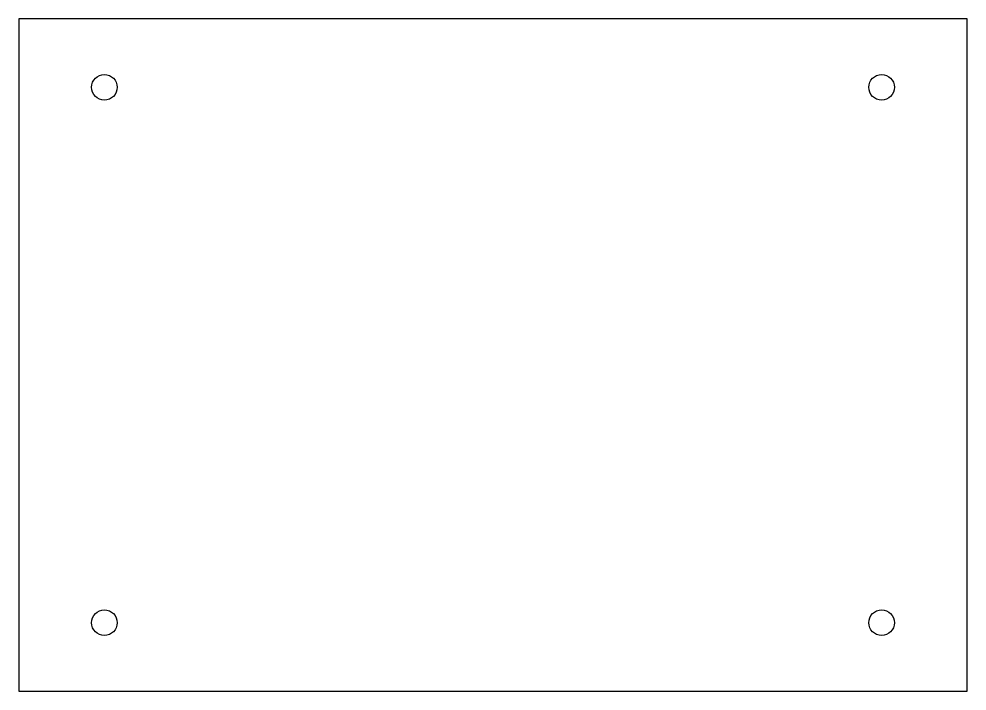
# Model space of a CAD drawing. Header units: millimetres. Extents: x 0 to 166, y 0 to 118.
import ezdxf

# ---------------------------------------------------------------- set-up
doc = ezdxf.new("R2010")
doc.units = ezdxf.units.MM
doc.layers.add('CUT_OUTLINE', color=7, linetype='CONTINUOUS')
doc.layers.add('DRILL_HOLES', color=2, linetype='CONTINUOUS')

msp = doc.modelspace()

# ---------------------------------------------------------------- linework, layer by layer
at = {"layer": 'CUT_OUTLINE'}
msp.add_lwpolyline([(0, 0), (166.4332, 0), (166.4332, 118), (0, 118)], close=True, dxfattribs=at)
at = {"layer": 'DRILL_HOLES'}
for centre in [(15, 106), (151.4332, 106), (15, 12), (151.4332, 12)]:
    msp.add_circle(centre, 2.25, dxfattribs=at)

doc.saveas('drawing.dxf')
